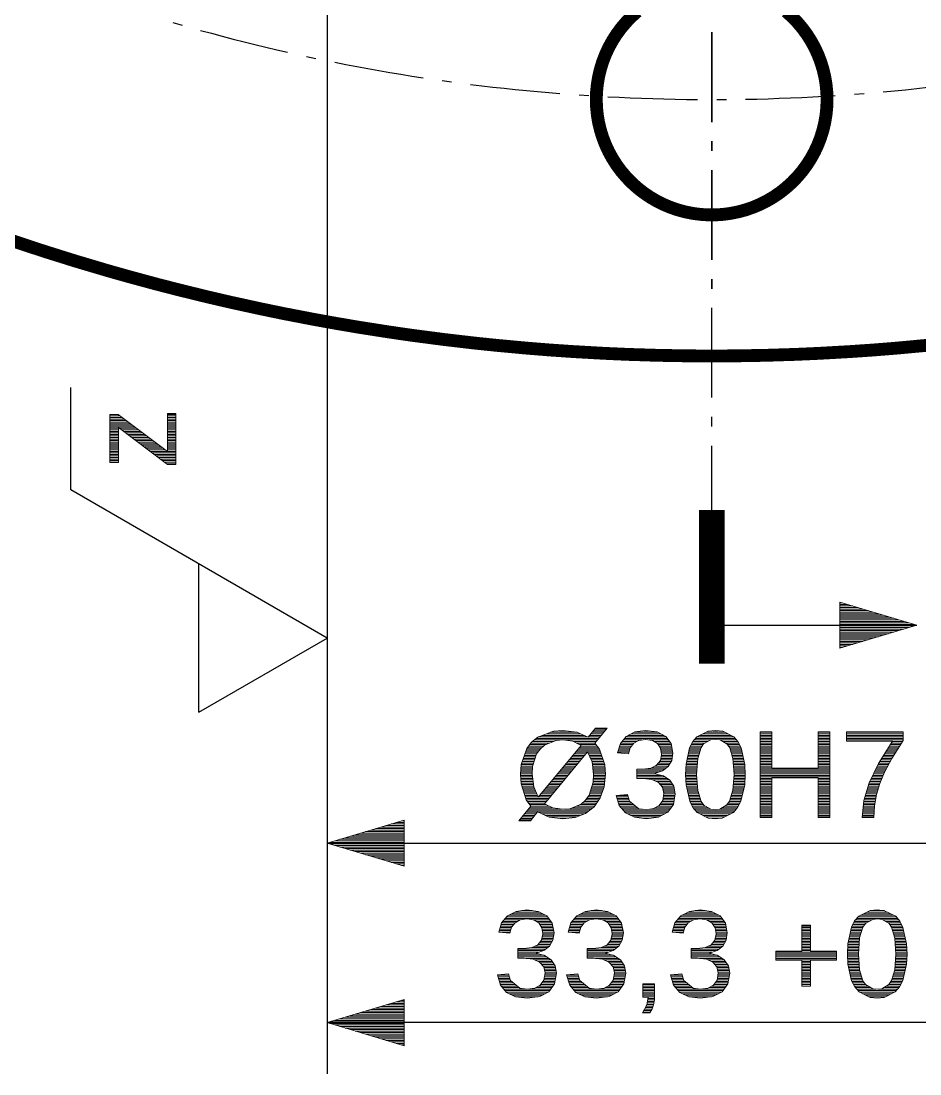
# Model space of a CAD drawing. Header units: millimetres. Extents: x 20 to 410, y 10 to 287.
# Drawn here: x 101.06 to 136.12, y 67 to 108.06 of the extents above; entities that cross this region are included whole.
import ezdxf

# ---------------------------------------------------------------- set-up
doc = ezdxf.new("R2010")
doc.units = ezdxf.units.MM
for name, color, linetype, lineweight in [('DUENN', 7, 'Continuous', 25), ('KANTEN', 7, 'Continuous', 50), ('MITTELLINIEN', 7, 'Continuous', 25), ('TEXT', 7, 'Continuous', 13)]:
    doc.layers.add(name, color=color, linetype=linetype, lineweight=lineweight)

msp = doc.modelspace()

# ---------------------------------------------------------------- linework, layer by layer
at = {"layer": 'DUENN', "lineweight": 13}
for p, q in [((133, 85.37), (133.1, 85.37)), ((133, 85.31), (133.3, 85.31)), ((133, 85.25), (133.5, 85.25)), ((133, 85.19), (133.7, 85.19)), ((133, 85.13), (133.9, 85.13)), ((133, 85.07), (134.1, 85.07)), ((133, 85.01), (134.3, 85.01)), ((133, 84.95), (134.5, 84.95)), ((133, 84.89), (134.7, 84.89)), ((133, 84.83), (134.9, 84.83)), ((133, 84.77), (135.1, 84.77)), ((133, 84.71), (135.3, 84.71)), ((133, 84.65), (135.5, 84.65)), ((133, 84.59), (135.7, 84.59)), ((133, 84.53), (135.9, 84.53)), ((133, 84.47), (135.9, 84.47)), ((133, 84.41), (135.7, 84.41)), ((133, 84.35), (135.5, 84.35)), ((133, 84.29), (135.3, 84.29)), ((133, 84.23), (135.1, 84.23)), ((133, 84.17), (134.9, 84.17)), ((133, 84.11), (134.7, 84.11)), ((133, 84.05), (134.5, 84.05)), ((133, 83.99), (134.3, 83.99)), ((133, 83.93), (134.1, 83.93)), ((133, 83.87), (133.9, 83.87)), ((133, 83.81), (133.7, 83.81)), ((133, 83.75), (133.5, 83.75)), ((133, 83.69), (133.3, 83.69)), ((133, 83.63), (133.1, 83.63)), ((115.7, 76.81), (116, 76.81)), ((115.9, 76.87), (116, 76.87)), ((114.3, 76.39), (116, 76.39)), ((114.5, 76.45), (116, 76.45)), ((114.7, 76.51), (116, 76.51)), ((114.9, 76.57), (116, 76.57)), ((115.1, 76.63), (116, 76.63)), ((115.3, 76.69), (116, 76.69)), ((115.5, 76.75), (116, 76.75)), ((113.1, 76.03), (116, 76.03)), ((113.1, 75.97), (116, 75.97)), ((113.3, 76.09), (116, 76.09)), ((113.5, 76.15), (116, 76.15)), ((113.7, 76.21), (116, 76.21)), ((113.9, 76.27), (116, 76.27)), ((114.1, 76.33), (116, 76.33)), ((113.3, 75.91), (116, 75.91)), ((113.5, 75.85), (116, 75.85)), ((113.7, 75.79), (116, 75.79)), ((113.9, 75.73), (116, 75.73)), ((114.1, 75.67), (116, 75.67)), ((114.3, 75.61), (116, 75.61)), ((114.5, 75.55), (116, 75.55)), ((114.7, 75.49), (116, 75.49)), ((114.9, 75.43), (116, 75.43)), ((115.1, 75.37), (116, 75.37)), ((115.3, 75.31), (116, 75.31)), ((115.5, 75.25), (116, 75.25)), ((115.7, 75.19), (116, 75.19)), ((115.9, 75.13), (116, 75.13)), ((115.7, 69.81), (116, 69.81)), ((115.9, 69.87), (116, 69.87)), ((114.5, 69.45), (116, 69.45)), ((114.7, 69.51), (116, 69.51)), ((114.9, 69.57), (116, 69.57)), ((115.1, 69.63), (116, 69.63)), ((115.3, 69.69), (116, 69.69)), ((115.5, 69.75), (116, 69.75)), ((113.1, 69.03), (116, 69.03)), ((113.3, 69.09), (116, 69.09)), ((113.5, 69.15), (116, 69.15)), ((113.7, 69.21), (116, 69.21)), ((113.9, 69.27), (116, 69.27)), ((114.1, 69.33), (116, 69.33)), ((114.3, 69.39), (116, 69.39)), ((113.1, 68.97), (116, 68.97)), ((113.3, 68.91), (116, 68.91)), ((113.5, 68.85), (116, 68.85)), ((113.7, 68.79), (116, 68.79)), ((113.9, 68.73), (116, 68.73)), ((114.1, 68.67), (116, 68.67)), ((114.3, 68.61), (116, 68.61)), ((114.5, 68.55), (116, 68.55)), ((114.7, 68.49), (116, 68.49)), ((114.9, 68.43), (116, 68.43)), ((115.1, 68.37), (116, 68.37)), ((115.3, 68.31), (116, 68.31)), ((115.5, 68.25), (116, 68.25)), ((115.7, 68.19), (116, 68.19)), ((115.9, 68.13), (116, 68.13))]:
    msp.add_line(p, q, dxfattribs=at)
at = {"layer": 'DUENN', "lineweight": 25}
for points in [[(113, 179), (113, 74)], [(113, 179), (113, 67)], [(103, 89.774), (103, 93.774)], [(108, 81.113), (113, 84), (103, 89.774)], [(108, 81.113), (108, 86.887)], [(127.7, 84.5), (136, 84.5)], [(113, 76), (143, 76)], [(146.3, 69), (113, 69)]]:
    msp.add_lwpolyline(points, dxfattribs=at)
at = {"layer": 'DUENN', "lineweight": 13}
for points in [[(136, 84.5), (133, 83.6), (133, 85.4), (136, 84.5)], [(113, 76), (116, 76.9), (116, 75.1), (113, 76)], [(113, 69), (116, 69.9), (116, 68.1), (113, 69)]]:
    msp.add_lwpolyline(points, close=True, dxfattribs=at)
at = {"layer": 'KANTEN', "lineweight": 50, "const_width": 0.5}
for points in [[(125.095, 108.436), (124.872, 108.235), (124.663, 108.019), (124.468, 107.789), (124.29, 107.547), (124.128, 107.293), (123.984, 107.03), (123.857, 106.757), (123.749, 106.476), (123.66, 106.189), (123.59, 105.896), (123.54, 105.6), (123.51, 105.301), (123.5, 105), (123.51, 104.699), (123.54, 104.4), (123.59, 104.104), (123.66, 103.811), (123.749, 103.524), (123.857, 103.243), (123.984, 102.97), (124.128, 102.707), (124.29, 102.453), (124.468, 102.211), (124.663, 101.981), (124.872, 101.765), (125.095, 101.564), (125.331, 101.377), (125.579, 101.207), (125.837, 101.054), (126.106, 100.918), (126.383, 100.801), (126.667, 100.702), (126.957, 100.623), (127.252, 100.563), (127.55, 100.523), (127.85, 100.503), (128.15, 100.503), (128.45, 100.523), (128.748, 100.563), (129.043, 100.623), (129.333, 100.702), (129.617, 100.801), (129.894, 100.918), (130.163, 101.054), (130.421, 101.207), (130.669, 101.377), (130.905, 101.564), (131.128, 101.765), (131.337, 101.981), (131.532, 102.211), (131.71, 102.453), (131.872, 102.707), (132.016, 102.97), (132.143, 103.243), (132.251, 103.524), (132.34, 103.811), (132.41, 104.104), (132.46, 104.4), (132.49, 104.699), (132.5, 105), (132.49, 105.301), (132.46, 105.6), (132.41, 105.896), (132.34, 106.189), (132.251, 106.476), (132.143, 106.757), (132.016, 107.03), (131.872, 107.293), (131.71, 107.547), (131.532, 107.789), (131.337, 108.019), (131.128, 108.235), (130.905, 108.436)], [(100.311, 99.636), (101.164, 99.348), (102.019, 99.068), (103.164, 98.709), (104.315, 98.367), (105.18, 98.12), (106.339, 97.806), (107.21, 97.582), (108.376, 97.296), (109.253, 97.093), (110.425, 96.837), (111.307, 96.655), (112.485, 96.428), (113.371, 96.268), (114.259, 96.118), (115.444, 95.932), (116.335, 95.804), (117.525, 95.648), (118.717, 95.508), (119.613, 95.415), (120.808, 95.305), (121.705, 95.233), (122.603, 95.172), (123.801, 95.104), (124.7, 95.064), (125.9, 95.026), (127.1, 95.005), (128, 95), (128.9, 95.005), (130.1, 95.026), (131.3, 95.064), (132.199, 95.104), (133.397, 95.172), (134.295, 95.233), (135.192, 95.305), (136.387, 95.415)]]:
    msp.add_lwpolyline(points, dxfattribs=at)
at = {"layer": 'KANTEN', "lineweight": 100, "const_width": 1}
msp.add_lwpolyline([(128, 89), (128, 83)], dxfattribs=at)
at = {"layer": 'MITTELLINIEN', "lineweight": 25}
for points in [[(106.985, 108.006), (107.345, 107.903)], [(108.067, 107.699), (108.489, 107.585), (108.912, 107.471), (109.335, 107.361), (109.76, 107.254), (110.184, 107.147), (110.61, 107.046), (111.035, 106.946), (111.462, 106.847)], [(128, 104.125), (128, 104.562), (128, 105), (128, 105.438), (128, 105.875), (128, 106.312), (128, 106.75), (128, 107.188), (128, 107.625)], [(128, 107.625), (128, 107.188), (128, 106.75), (128, 106.312), (128, 105.875), (128, 105.438), (128, 105), (128, 104.562), (128, 104.125)], [(112.194, 106.686), (112.561, 106.607)], [(113.296, 106.458), (113.725, 106.372), (114.155, 106.291), (114.585, 106.211), (115.015, 106.134), (115.447, 106.06), (115.878, 105.987), (116.31, 105.919), (116.742, 105.852)], [(117.484, 105.743), (117.856, 105.691)], [(118.599, 105.593), (119.034, 105.54), (119.468, 105.487), (119.903, 105.441), (120.338, 105.394), (120.773, 105.35), (121.209, 105.31), (121.645, 105.271), (122.081, 105.236)], [(134.691, 105.3), (135.126, 105.341), (135.561, 105.384), (135.997, 105.428), (136.431, 105.478), (136.866, 105.528), (137.3, 105.58), (137.734, 105.637), (138.168, 105.693)], [(122.829, 105.18), (123.203, 105.155)], [(129.324, 105.014), (129.762, 105.022), (130.199, 105.033), (130.636, 105.049), (131.074, 105.064), (131.511, 105.084), (131.948, 105.106), (132.385, 105.129), (132.821, 105.157)], [(133.569, 105.207), (133.943, 105.238)], [(123.951, 105.111), (124.388, 105.088), (124.825, 105.07), (125.263, 105.051), (125.7, 105.037), (126.137, 105.025), (126.575, 105.014), (127.012, 105.009), (127.449, 105.004)], [(128.199, 105.003), (128.574, 105.004)], [(128, 103), (128, 103.375)], [(128, 103.375), (128, 103)], [(128, 98.75), (128, 99.188), (128, 99.625), (128, 100.062), (128, 100.5), (128, 100.938), (128, 101.375), (128, 101.812), (128, 102.25)], [(128, 102.25), (128, 101.812), (128, 101.375), (128, 100.938), (128, 100.5), (128, 100.062), (128, 99.625), (128, 99.188), (128, 98.75)], [(128, 97.625), (128, 98)], [(128, 98), (128, 97.625)], [(128, 93.375), (128, 93.812), (128, 94.25), (128, 94.688), (128, 95.125), (128, 95.562), (128, 96), (128, 96.438), (128, 96.875)], [(128, 92.25), (128, 92.625)], [(128, 88), (128, 88.5), (128, 89), (128, 89.5), (128, 90), (128, 90.5), (128, 91), (128, 91.5)]]:
    msp.add_lwpolyline(points, dxfattribs=at)
at = {"layer": 'TEXT', "lineweight": 13}
for p, q in [((104.532, 92.66), (104.926, 92.66)), ((104.532, 92.6), (105.006, 92.6)), ((104.532, 92.54), (105.086, 92.54)), ((104.532, 92.48), (105.166, 92.48)), ((104.532, 92.42), (105.246, 92.42)), ((106.77, 92.72), (107.1, 92.72)), ((106.77, 92.66), (107.1, 92.66)), ((106.77, 92.6), (107.1, 92.6)), ((106.77, 92.54), (107.1, 92.54)), ((106.77, 92.48), (107.1, 92.48)), ((106.77, 92.42), (107.1, 92.42)), ((104.532, 92.36), (105.325, 92.36)), ((104.532, 92.3), (105.405, 92.3)), ((104.532, 92.24), (105.485, 92.24)), ((104.532, 92.18), (104.862, 92.18)), ((104.532, 92.12), (104.862, 92.12)), ((104.532, 92.06), (104.862, 92.06)), ((104.532, 92), (104.862, 92)), ((104.897, 92.18), (105.565, 92.18)), ((104.977, 92.12), (105.645, 92.12)), ((105.057, 92.06), (105.724, 92.06)), ((105.136, 92), (105.804, 92)), ((106.77, 92.36), (107.1, 92.36)), ((106.77, 92.3), (107.1, 92.3)), ((106.77, 92.24), (107.1, 92.24)), ((106.77, 92.18), (107.1, 92.18)), ((106.77, 92.12), (107.1, 92.12)), ((106.77, 92.06), (107.1, 92.06)), ((106.77, 92), (107.1, 92)), ((104.532, 91.94), (104.862, 91.94)), ((104.532, 91.88), (104.862, 91.88)), ((104.532, 91.82), (104.862, 91.82)), ((104.532, 91.76), (104.862, 91.76)), ((104.532, 91.7), (104.862, 91.7)), ((104.532, 91.64), (104.862, 91.64)), ((104.532, 91.58), (104.862, 91.58)), ((105.216, 91.94), (105.884, 91.94)), ((105.296, 91.88), (105.964, 91.88)), ((105.376, 91.82), (106.044, 91.82)), ((105.456, 91.76), (106.123, 91.76)), ((105.536, 91.7), (106.203, 91.7)), ((105.616, 91.64), (106.283, 91.64)), ((105.696, 91.58), (106.363, 91.58)), ((106.77, 91.94), (107.1, 91.94)), ((106.77, 91.88), (107.1, 91.88)), ((106.77, 91.82), (107.1, 91.82)), ((106.77, 91.76), (107.1, 91.76)), ((106.77, 91.7), (107.1, 91.7)), ((106.77, 91.64), (107.1, 91.64)), ((106.77, 91.58), (107.1, 91.58)), ((104.532, 91.52), (104.862, 91.52)), ((104.532, 91.46), (104.862, 91.46)), ((104.532, 91.4), (104.862, 91.4)), ((104.532, 91.34), (104.862, 91.34)), ((104.532, 91.28), (104.862, 91.28)), ((104.532, 91.22), (104.862, 91.22)), ((104.532, 91.16), (104.862, 91.16)), ((105.776, 91.52), (106.443, 91.52)), ((105.856, 91.46), (106.522, 91.46)), ((105.936, 91.4), (106.602, 91.4)), ((106.016, 91.34), (106.682, 91.34)), ((106.096, 91.28), (106.762, 91.28)), ((106.175, 91.22), (107.1, 91.22)), ((106.255, 91.16), (107.1, 91.16)), ((106.77, 91.52), (107.1, 91.52)), ((106.77, 91.46), (107.1, 91.46)), ((106.77, 91.4), (107.1, 91.4)), ((106.77, 91.34), (107.1, 91.34)), ((106.77, 91.28), (107.1, 91.28)), ((104.532, 91.1), (104.862, 91.1)), ((104.532, 91.04), (104.862, 91.04)), ((104.532, 90.98), (104.862, 90.98)), ((104.532, 90.92), (104.862, 90.92)), ((104.532, 90.86), (104.862, 90.86)), ((106.335, 91.1), (107.1, 91.1)), ((106.415, 91.04), (107.1, 91.04)), ((106.495, 90.98), (107.1, 90.98)), ((106.575, 90.92), (107.1, 90.92)), ((106.655, 90.86), (107.1, 90.86)), ((106.735, 90.8), (107.1, 90.8)), ((121.15, 80.084), (123.596, 80.084)), ((121.229, 80.144), (123.158, 80.144)), ((121.391, 80.204), (123.022, 80.204)), ((121.553, 80.264), (122.886, 80.264)), ((121.715, 80.324), (122.75, 80.324)), ((122.062, 80.384), (122.286, 80.384)), ((123.191, 80.144), (123.646, 80.144)), ((123.241, 80.204), (123.696, 80.204)), ((123.291, 80.264), (123.746, 80.264)), ((123.34, 80.324), (123.796, 80.324)), ((123.39, 80.384), (123.846, 80.384)), ((123.44, 80.444), (123.896, 80.444)), ((124.604, 80.084), (126.264, 80.084)), ((124.654, 80.144), (126.22, 80.144)), ((124.748, 80.204), (126.124, 80.204)), ((124.865, 80.264), (126.01, 80.264)), ((124.981, 80.324), (125.895, 80.324)), ((125.348, 80.384), (125.505, 80.384)), ((127.365, 80.084), (128.92, 80.084)), ((127.417, 80.144), (128.87, 80.144)), ((127.53, 80.204), (128.756, 80.204)), ((127.655, 80.264), (128.636, 80.264)), ((127.779, 80.324), (128.516, 80.324)), ((128.042, 80.384), (128.259, 80.384)), ((129.894, 80.324), (130.348, 80.324)), ((129.894, 80.264), (130.348, 80.264)), ((129.894, 80.204), (130.348, 80.204)), ((129.894, 80.144), (130.348, 80.144)), ((129.894, 80.084), (130.348, 80.084)), ((132.156, 80.324), (132.609, 80.324)), ((132.156, 80.264), (132.609, 80.264)), ((132.156, 80.204), (132.609, 80.204)), ((132.156, 80.144), (132.609, 80.144)), ((132.156, 80.084), (132.609, 80.084)), ((133.255, 80.324), (135.465, 80.324)), ((133.255, 80.264), (135.465, 80.264)), ((133.255, 80.204), (135.465, 80.204)), ((133.255, 80.144), (135.465, 80.144)), ((133.255, 80.084), (135.465, 80.084)), ((120.774, 79.664), (121.305, 79.664)), ((120.808, 79.724), (121.369, 79.724)), ((120.855, 79.784), (121.437, 79.784)), ((120.901, 79.844), (121.53, 79.844)), ((120.948, 79.904), (121.681, 79.904)), ((121.004, 79.964), (121.833, 79.964)), ((121.077, 80.024), (123.546, 80.024)), ((122.606, 79.964), (123.497, 79.964)), ((122.731, 79.904), (123.449, 79.904)), ((122.791, 79.664), (123.624, 79.664)), ((122.841, 79.724), (123.58, 79.724)), ((122.856, 79.844), (123.492, 79.844)), ((122.89, 79.784), (123.536, 79.784)), ((124.373, 79.664), (124.809, 79.664)), ((124.391, 79.724), (124.826, 79.724)), ((124.409, 79.784), (124.873, 79.784)), ((124.426, 79.844), (124.921, 79.844)), ((124.452, 79.904), (124.975, 79.904)), ((124.503, 79.964), (125.086, 79.964)), ((124.553, 80.024), (125.288, 80.024)), ((125.552, 80.024), (126.309, 80.024)), ((125.76, 79.964), (126.354, 79.964)), ((125.861, 79.904), (126.399, 79.904)), ((125.917, 79.844), (126.423, 79.844)), ((125.956, 79.784), (126.434, 79.784)), ((125.994, 79.724), (126.446, 79.724)), ((126.014, 79.664), (126.457, 79.664)), ((127.127, 79.664), (127.566, 79.664)), ((127.141, 79.724), (127.585, 79.724)), ((127.171, 79.784), (127.626, 79.784)), ((127.202, 79.844), (127.669, 79.844)), ((127.232, 79.904), (127.75, 79.904)), ((127.263, 79.964), (127.856, 79.964)), ((127.314, 80.024), (127.962, 80.024)), ((128.337, 80.024), (128.971, 80.024)), ((128.439, 79.964), (129.021, 79.964)), ((128.54, 79.904), (129.053, 79.904)), ((128.621, 79.844), (129.083, 79.844)), ((128.662, 79.784), (129.113, 79.784)), ((128.703, 79.724), (129.144, 79.724)), ((128.721, 79.664), (129.159, 79.664)), ((129.894, 80.024), (130.348, 80.024)), ((129.894, 79.964), (130.348, 79.964)), ((129.894, 79.904), (130.348, 79.904)), ((129.894, 79.844), (130.348, 79.844)), ((129.894, 79.784), (130.348, 79.784)), ((129.894, 79.724), (130.348, 79.724)), ((129.894, 79.664), (130.348, 79.664)), ((132.156, 80.024), (132.609, 80.024)), ((132.156, 79.964), (132.609, 79.964)), ((132.156, 79.904), (132.609, 79.904)), ((132.156, 79.844), (132.609, 79.844)), ((132.156, 79.784), (132.609, 79.784)), ((132.156, 79.724), (132.609, 79.724)), ((132.156, 79.664), (132.609, 79.664)), ((133.255, 80.024), (135.465, 80.024)), ((134.853, 79.664), (135.256, 79.664)), ((134.891, 79.724), (135.294, 79.724)), ((134.928, 79.784), (135.331, 79.784)), ((134.966, 79.844), (135.369, 79.844)), ((135.004, 79.904), (135.406, 79.904)), ((135.041, 79.964), (135.444, 79.964)), ((120.648, 79.304), (121.119, 79.304)), ((120.669, 79.364), (121.138, 79.364)), ((120.69, 79.424), (121.157, 79.424)), ((120.711, 79.484), (121.178, 79.484)), ((120.732, 79.544), (121.22, 79.544)), ((120.753, 79.604), (121.263, 79.604)), ((122.493, 79.304), (122.947, 79.304)), ((122.542, 79.364), (122.997, 79.364)), ((122.592, 79.424), (123.047, 79.424)), ((122.642, 79.484), (123.096, 79.484)), ((122.691, 79.544), (123.146, 79.544)), ((122.741, 79.604), (123.645, 79.604)), ((123.168, 79.544), (123.665, 79.544)), ((123.195, 79.484), (123.686, 79.484)), ((123.222, 79.424), (123.706, 79.424)), ((123.249, 79.364), (123.726, 79.364)), ((123.276, 79.304), (123.746, 79.304)), ((124.337, 79.544), (124.775, 79.544)), ((124.355, 79.604), (124.792, 79.604)), ((126.015, 79.304), (126.454, 79.304)), ((126.024, 79.604), (126.468, 79.604)), ((126.027, 79.364), (126.464, 79.364)), ((126.034, 79.544), (126.479, 79.544)), ((126.039, 79.424), (126.473, 79.424)), ((126.044, 79.484), (126.482, 79.484)), ((127.049, 79.304), (127.457, 79.304)), ((127.062, 79.364), (127.475, 79.364)), ((127.075, 79.424), (127.494, 79.424)), ((127.088, 79.484), (127.512, 79.484)), ((127.101, 79.544), (127.53, 79.544)), ((127.114, 79.604), (127.548, 79.604)), ((128.739, 79.604), (129.172, 79.604)), ((128.757, 79.544), (129.185, 79.544)), ((128.774, 79.484), (129.198, 79.484)), ((128.792, 79.424), (129.211, 79.424)), ((128.81, 79.364), (129.224, 79.364)), ((128.828, 79.304), (129.237, 79.304)), ((129.894, 79.604), (130.348, 79.604)), ((129.894, 79.544), (130.348, 79.544)), ((129.894, 79.484), (130.348, 79.484)), ((129.894, 79.424), (130.348, 79.424)), ((129.894, 79.364), (130.348, 79.364)), ((129.894, 79.304), (130.348, 79.304)), ((132.156, 79.604), (132.609, 79.604)), ((132.156, 79.544), (132.609, 79.544)), ((132.156, 79.484), (132.609, 79.484)), ((132.156, 79.424), (132.609, 79.424)), ((132.156, 79.364), (132.609, 79.364)), ((132.156, 79.304), (132.609, 79.304)), ((134.628, 79.304), (135.031, 79.304)), ((134.665, 79.364), (135.068, 79.364)), ((134.703, 79.424), (135.106, 79.424)), ((134.74, 79.484), (135.143, 79.484)), ((134.778, 79.544), (135.181, 79.544)), ((134.816, 79.604), (135.219, 79.604)), ((120.552, 78.884), (121.011, 78.884)), ((120.556, 78.944), (121.015, 78.944)), ((120.561, 79.004), (121.023, 79.004)), ((120.565, 79.064), (121.042, 79.064)), ((120.585, 79.124), (121.061, 79.124)), ((120.606, 79.184), (121.08, 79.184)), ((120.627, 79.244), (121.1, 79.244)), ((122.144, 78.884), (122.598, 78.884)), ((122.194, 78.944), (122.648, 78.944)), ((122.244, 79.004), (122.698, 79.004)), ((122.294, 79.064), (122.747, 79.064)), ((122.343, 79.124), (122.797, 79.124)), ((122.393, 79.184), (122.847, 79.184)), ((122.443, 79.244), (122.897, 79.244)), ((123.303, 79.244), (123.766, 79.244)), ((123.33, 79.184), (123.786, 79.184)), ((123.341, 79.124), (123.806, 79.124)), ((123.349, 79.064), (123.827, 79.064)), ((123.356, 79.004), (123.834, 79.004)), ((123.363, 78.944), (123.838, 78.944)), ((123.37, 78.884), (123.843, 78.884)), ((125.076, 78.884), (126.171, 78.884)), ((125.659, 78.944), (126.249, 78.944)), ((125.78, 79.004), (126.316, 79.004)), ((125.872, 79.064), (126.351, 79.064)), ((125.92, 79.124), (126.386, 79.124)), ((125.968, 79.184), (126.421, 79.184)), ((126.003, 79.244), (126.445, 79.244)), ((126.991, 78.884), (127.428, 78.884)), ((126.994, 78.944), (127.433, 78.944)), ((126.996, 79.004), (127.437, 79.004)), ((126.999, 79.064), (127.441, 79.064)), ((127.01, 79.124), (127.445, 79.124)), ((127.023, 79.184), (127.449, 79.184)), ((127.036, 79.244), (127.453, 79.244)), ((128.833, 79.244), (129.251, 79.244)), ((128.837, 79.184), (129.264, 79.184)), ((128.841, 79.124), (129.277, 79.124)), ((128.845, 79.064), (129.288, 79.064)), ((128.849, 79.004), (129.291, 79.004)), ((128.854, 78.944), (129.294, 78.944)), ((128.858, 78.884), (129.296, 78.884)), ((129.894, 79.244), (130.348, 79.244)), ((129.894, 79.184), (130.348, 79.184)), ((129.894, 79.124), (130.348, 79.124)), ((129.894, 79.064), (130.348, 79.064)), ((129.894, 79.004), (130.348, 79.004)), ((129.894, 78.944), (130.348, 78.944)), ((129.894, 78.884), (132.609, 78.884)), ((132.156, 79.244), (132.609, 79.244)), ((132.156, 79.184), (132.609, 79.184)), ((132.156, 79.124), (132.609, 79.124)), ((132.156, 79.064), (132.609, 79.064)), ((132.156, 79.004), (132.609, 79.004)), ((132.156, 78.944), (132.609, 78.944)), ((134.398, 78.884), (134.802, 78.884)), ((134.427, 78.944), (134.835, 78.944)), ((134.456, 79.004), (134.867, 79.004)), ((134.484, 79.064), (134.9, 79.064)), ((134.515, 79.124), (134.933, 79.124)), ((134.552, 79.184), (134.965, 79.184)), ((134.59, 79.244), (134.998, 79.244)), ((120.539, 78.704), (120.999, 78.704)), ((120.541, 78.644), (121.004, 78.644)), ((120.543, 78.764), (121.003, 78.764)), ((120.545, 78.584), (121.011, 78.584)), ((120.548, 78.824), (121.007, 78.824)), ((120.549, 78.524), (121.018, 78.524)), ((120.553, 78.464), (121.025, 78.464)), ((121.796, 78.464), (122.249, 78.464)), ((121.846, 78.524), (122.299, 78.524)), ((121.896, 78.584), (122.349, 78.584)), ((121.945, 78.644), (122.399, 78.644)), ((121.995, 78.704), (122.448, 78.704)), ((122.045, 78.764), (122.498, 78.764)), ((122.095, 78.824), (122.548, 78.824)), ((123.377, 78.824), (123.847, 78.824)), ((123.38, 78.464), (123.834, 78.464)), ((123.384, 78.524), (123.84, 78.524)), ((123.385, 78.764), (123.851, 78.764)), ((123.387, 78.584), (123.846, 78.584)), ((123.391, 78.644), (123.852, 78.644)), ((123.392, 78.704), (123.855, 78.704)), ((125.076, 78.824), (126.093, 78.824)), ((125.076, 78.764), (125.925, 78.764)), ((125.076, 78.704), (125.797, 78.704)), ((125.076, 78.644), (126.038, 78.644)), ((125.076, 78.584), (126.178, 78.584)), ((125.076, 78.524), (126.268, 78.524)), ((125.701, 78.464), (126.357, 78.464)), ((126.983, 78.704), (127.416, 78.704)), ((126.983, 78.644), (127.416, 78.644)), ((126.986, 78.764), (127.42, 78.764)), ((126.986, 78.584), (127.42, 78.584)), ((126.988, 78.824), (127.424, 78.824)), ((126.989, 78.524), (127.425, 78.524)), ((126.992, 78.464), (127.429, 78.464)), ((128.857, 78.464), (129.296, 78.464)), ((128.861, 78.524), (129.298, 78.524)), ((128.862, 78.824), (129.299, 78.824)), ((128.865, 78.584), (129.301, 78.584)), ((128.866, 78.764), (129.301, 78.764)), ((128.87, 78.704), (129.304, 78.704)), ((128.87, 78.644), (129.304, 78.644)), ((129.894, 78.824), (132.609, 78.824)), ((129.894, 78.764), (132.609, 78.764)), ((129.894, 78.704), (132.609, 78.704)), ((129.894, 78.644), (132.609, 78.644)), ((129.894, 78.584), (132.609, 78.584)), ((129.894, 78.524), (130.348, 78.524)), ((129.894, 78.464), (130.348, 78.464)), ((132.156, 78.524), (132.609, 78.524)), ((132.156, 78.464), (132.609, 78.464)), ((134.198, 78.464), (134.612, 78.464)), ((134.227, 78.524), (134.637, 78.524)), ((134.256, 78.584), (134.663, 78.584)), ((134.284, 78.644), (134.688, 78.644)), ((134.313, 78.704), (134.713, 78.704)), ((134.341, 78.764), (134.738, 78.764)), ((134.37, 78.824), (134.77, 78.824)), ((120.558, 78.404), (121.033, 78.404)), ((120.562, 78.344), (121.04, 78.344)), ((120.574, 78.284), (121.047, 78.284)), ((120.594, 78.224), (121.054, 78.224)), ((120.614, 78.164), (121.071, 78.164)), ((120.634, 78.104), (121.098, 78.104)), ((120.654, 78.044), (121.125, 78.044)), ((121.448, 78.044), (121.9, 78.044)), ((121.498, 78.104), (121.95, 78.104)), ((121.548, 78.164), (122, 78.164)), ((121.597, 78.224), (122.05, 78.224)), ((121.647, 78.284), (122.099, 78.284)), ((121.697, 78.344), (122.149, 78.344)), ((121.747, 78.404), (122.199, 78.404)), ((123.271, 78.044), (123.753, 78.044)), ((123.29, 78.104), (123.774, 78.104)), ((123.308, 78.164), (123.795, 78.164)), ((123.327, 78.224), (123.809, 78.224)), ((123.345, 78.284), (123.815, 78.284)), ((123.363, 78.344), (123.821, 78.344)), ((123.376, 78.404), (123.827, 78.404)), ((125.834, 78.404), (126.403, 78.404)), ((125.941, 78.344), (126.443, 78.344)), ((125.993, 78.284), (126.482, 78.284)), ((126.045, 78.224), (126.522, 78.224)), ((126.086, 78.164), (126.536, 78.164)), ((126.099, 78.104), (126.547, 78.104)), ((126.112, 78.044), (126.557, 78.044)), ((126.994, 78.404), (127.433, 78.404)), ((126.997, 78.344), (127.437, 78.344)), ((127, 78.284), (127.442, 78.284)), ((127.012, 78.224), (127.446, 78.224)), ((127.026, 78.164), (127.45, 78.164)), ((127.039, 78.104), (127.454, 78.104)), ((127.053, 78.044), (127.462, 78.044)), ((128.821, 78.044), (129.233, 78.044)), ((128.83, 78.104), (129.246, 78.104)), ((128.835, 78.164), (129.26, 78.164)), ((128.839, 78.224), (129.274, 78.224)), ((128.843, 78.284), (129.287, 78.284)), ((128.848, 78.344), (129.29, 78.344)), ((128.852, 78.404), (129.293, 78.404)), ((129.894, 78.404), (130.348, 78.404)), ((129.894, 78.344), (130.348, 78.344)), ((129.894, 78.284), (130.348, 78.284)), ((129.894, 78.224), (130.348, 78.224)), ((129.894, 78.164), (130.348, 78.164)), ((129.894, 78.104), (130.348, 78.104)), ((129.894, 78.044), (130.348, 78.044)), ((132.156, 78.404), (132.609, 78.404)), ((132.156, 78.344), (132.609, 78.344)), ((132.156, 78.284), (132.609, 78.284)), ((132.156, 78.224), (132.609, 78.224)), ((132.156, 78.164), (132.609, 78.164)), ((132.156, 78.104), (132.609, 78.104)), ((132.156, 78.044), (132.609, 78.044)), ((134.054, 78.044), (134.469, 78.044)), ((134.072, 78.104), (134.487, 78.104)), ((134.089, 78.164), (134.506, 78.164)), ((134.107, 78.224), (134.524, 78.224)), ((134.125, 78.284), (134.542, 78.284)), ((134.142, 78.344), (134.562, 78.344)), ((134.17, 78.404), (134.587, 78.404)), ((120.674, 77.984), (121.151, 77.984)), ((120.694, 77.924), (121.178, 77.924)), ((120.714, 77.864), (121.205, 77.864)), ((120.734, 77.804), (121.232, 77.804)), ((120.754, 77.744), (121.651, 77.744)), ((120.778, 77.684), (121.601, 77.684)), ((120.822, 77.624), (121.551, 77.624)), ((121.249, 77.804), (121.701, 77.804)), ((121.299, 77.864), (121.75, 77.864)), ((121.349, 77.924), (121.8, 77.924)), ((121.398, 77.984), (121.85, 77.984)), ((123.025, 77.624), (123.554, 77.624)), ((123.088, 77.684), (123.596, 77.684)), ((123.13, 77.744), (123.639, 77.744)), ((123.171, 77.804), (123.668, 77.804)), ((123.212, 77.864), (123.689, 77.864)), ((123.235, 77.924), (123.711, 77.924)), ((123.253, 77.984), (123.732, 77.984)), ((124.291, 77.804), (124.744, 77.804)), ((124.309, 77.744), (124.762, 77.744)), ((124.327, 77.864), (124.726, 77.864)), ((124.327, 77.684), (124.78, 77.684)), ((124.345, 77.624), (124.813, 77.624)), ((126.062, 77.624), (126.525, 77.624)), ((126.092, 77.684), (126.536, 77.684)), ((126.103, 77.744), (126.546, 77.744)), ((126.113, 77.804), (126.557, 77.804)), ((126.123, 77.864), (126.568, 77.864)), ((126.125, 77.984), (126.568, 77.984)), ((126.133, 77.924), (126.579, 77.924)), ((127.066, 77.984), (127.48, 77.984)), ((127.08, 77.924), (127.498, 77.924)), ((127.093, 77.864), (127.517, 77.864)), ((127.107, 77.804), (127.535, 77.804)), ((127.12, 77.744), (127.554, 77.744)), ((127.134, 77.684), (127.572, 77.684)), ((127.151, 77.624), (127.593, 77.624)), ((128.686, 77.624), (129.131, 77.624)), ((128.71, 77.684), (129.15, 77.684)), ((128.728, 77.744), (129.163, 77.744)), ((128.747, 77.804), (129.177, 77.804)), ((128.765, 77.864), (129.191, 77.864)), ((128.784, 77.924), (129.205, 77.924)), ((128.802, 77.984), (129.219, 77.984)), ((129.894, 77.984), (130.348, 77.984)), ((129.894, 77.924), (130.348, 77.924)), ((129.894, 77.864), (130.348, 77.864)), ((129.894, 77.804), (130.348, 77.804)), ((129.894, 77.744), (130.348, 77.744)), ((129.894, 77.684), (130.348, 77.684)), ((129.894, 77.624), (130.348, 77.624)), ((132.156, 77.984), (132.609, 77.984)), ((132.156, 77.924), (132.609, 77.924)), ((132.156, 77.864), (132.609, 77.864)), ((132.156, 77.804), (132.609, 77.804)), ((132.156, 77.744), (132.609, 77.744)), ((132.156, 77.684), (132.609, 77.684)), ((132.156, 77.624), (132.609, 77.624)), ((133.937, 77.624), (134.375, 77.624)), ((133.948, 77.684), (134.386, 77.684)), ((133.966, 77.744), (134.397, 77.744)), ((133.983, 77.804), (134.408, 77.804)), ((134.001, 77.864), (134.418, 77.864)), ((134.019, 77.924), (134.433, 77.924)), ((134.036, 77.984), (134.451, 77.984)), ((120.75, 77.204), (121.2, 77.204)), ((120.8, 77.264), (123.21, 77.264)), ((120.849, 77.324), (122.17, 77.324)), ((120.866, 77.564), (121.501, 77.564)), ((120.899, 77.384), (121.783, 77.384)), ((120.909, 77.504), (121.543, 77.504)), ((120.949, 77.444), (121.663, 77.444)), ((121.245, 77.204), (123.132, 77.204)), ((122.236, 77.324), (123.287, 77.324)), ((122.57, 77.384), (123.364, 77.384)), ((122.719, 77.444), (123.428, 77.444)), ((122.869, 77.504), (123.47, 77.504)), ((122.959, 77.564), (123.512, 77.564)), ((124.363, 77.564), (124.886, 77.564)), ((124.381, 77.504), (124.96, 77.504)), ((124.411, 77.444), (125.034, 77.444)), ((124.462, 77.384), (125.107, 77.384)), ((124.513, 77.324), (125.306, 77.324)), ((124.564, 77.264), (126.326, 77.264)), ((124.614, 77.204), (126.28, 77.204)), ((125.573, 77.324), (126.369, 77.324)), ((125.802, 77.384), (126.412, 77.384)), ((125.912, 77.444), (126.456, 77.444)), ((125.978, 77.504), (126.499, 77.504)), ((126.02, 77.564), (126.514, 77.564)), ((127.182, 77.564), (127.635, 77.564)), ((127.213, 77.504), (127.676, 77.504)), ((127.244, 77.444), (127.761, 77.444)), ((127.277, 77.384), (127.862, 77.384)), ((127.328, 77.324), (127.962, 77.324)), ((127.379, 77.264), (128.899, 77.264)), ((127.43, 77.204), (128.848, 77.204)), ((128.321, 77.324), (128.95, 77.324)), ((128.419, 77.384), (129.002, 77.384)), ((128.518, 77.444), (129.036, 77.444)), ((128.604, 77.504), (129.068, 77.504)), ((128.645, 77.564), (129.1, 77.564)), ((129.894, 77.564), (130.348, 77.564)), ((129.894, 77.504), (130.348, 77.504)), ((129.894, 77.444), (130.348, 77.444)), ((129.894, 77.384), (130.348, 77.384)), ((129.894, 77.324), (130.348, 77.324)), ((129.894, 77.264), (130.348, 77.264)), ((129.894, 77.204), (130.348, 77.204)), ((132.156, 77.564), (132.609, 77.564)), ((132.156, 77.504), (132.609, 77.504)), ((132.156, 77.444), (132.609, 77.444)), ((132.156, 77.384), (132.609, 77.384)), ((132.156, 77.324), (132.609, 77.324)), ((132.156, 77.264), (132.609, 77.264)), ((132.156, 77.204), (132.609, 77.204)), ((133.894, 77.204), (134.33, 77.204)), ((133.9, 77.264), (134.334, 77.264)), ((133.906, 77.324), (134.337, 77.324)), ((133.912, 77.384), (134.341, 77.384)), ((133.918, 77.444), (134.344, 77.444)), ((133.925, 77.504), (134.354, 77.504)), ((133.931, 77.564), (134.364, 77.564)), ((120.501, 76.904), (120.952, 76.904)), ((120.551, 76.964), (121.002, 76.964)), ((120.601, 77.024), (121.051, 77.024)), ((120.65, 77.084), (121.101, 77.084)), ((120.7, 77.144), (121.151, 77.144)), ((121.379, 77.144), (123.03, 77.144)), ((121.512, 77.084), (122.875, 77.084)), ((121.646, 77.024), (122.72, 77.024)), ((122.1, 76.964), (122.301, 76.964)), ((124.711, 77.144), (126.168, 77.144)), ((124.834, 77.084), (126.055, 77.084)), ((124.958, 77.024), (125.943, 77.024)), ((125.35, 76.964), (125.533, 76.964)), ((127.543, 77.144), (128.733, 77.144)), ((127.662, 77.084), (128.615, 77.084)), ((127.78, 77.024), (128.496, 77.024)), ((128.022, 76.964), (128.253, 76.964)), ((129.894, 77.144), (130.348, 77.144)), ((129.894, 77.084), (130.348, 77.084)), ((129.894, 77.024), (130.348, 77.024)), ((132.156, 77.144), (132.609, 77.144)), ((132.156, 77.084), (132.609, 77.084)), ((132.156, 77.024), (132.609, 77.024)), ((133.875, 77.024), (134.32, 77.024)), ((133.881, 77.084), (134.323, 77.084)), ((133.887, 77.144), (134.327, 77.144)), ((120.007, 73.128), (121.598, 73.128)), ((120.084, 73.188), (121.521, 73.188)), ((120.2, 73.248), (121.407, 73.248)), ((120.317, 73.308), (121.292, 73.308)), ((120.599, 73.368), (120.994, 73.368)), ((122.71, 73.128), (124.301, 73.128)), ((122.787, 73.188), (124.224, 73.188)), ((122.903, 73.248), (124.11, 73.248)), ((123.02, 73.308), (123.995, 73.308)), ((123.302, 73.368), (123.697, 73.368)), ((126.764, 73.128), (128.355, 73.128)), ((126.841, 73.188), (128.278, 73.188)), ((126.957, 73.248), (128.164, 73.248)), ((127.074, 73.308), (128.049, 73.308)), ((127.356, 73.368), (127.751, 73.368)), ((133.716, 73.128), (135.196, 73.128)), ((133.81, 73.188), (135.102, 73.188)), ((133.935, 73.248), (134.981, 73.248)), ((134.059, 73.308), (134.861, 73.308)), ((134.186, 73.368), (134.735, 73.368)), ((119.752, 72.708), (120.187, 72.708)), ((119.77, 72.768), (120.227, 72.768)), ((119.788, 72.828), (120.274, 72.828)), ((119.806, 72.888), (120.322, 72.888)), ((119.856, 72.948), (120.423, 72.948)), ((119.906, 73.008), (120.541, 73.008)), ((119.957, 73.068), (121.643, 73.068)), ((121.031, 73.008), (121.688, 73.008)), ((121.153, 72.948), (121.732, 72.948)), ((121.254, 72.888), (121.777, 72.888)), ((121.294, 72.828), (121.793, 72.828)), ((121.332, 72.768), (121.804, 72.768)), ((121.371, 72.708), (121.815, 72.708)), ((122.456, 72.708), (122.891, 72.708)), ((122.473, 72.768), (122.93, 72.768)), ((122.491, 72.828), (122.978, 72.828)), ((122.509, 72.888), (123.025, 72.888)), ((122.559, 72.948), (123.126, 72.948)), ((122.61, 73.008), (123.245, 73.008)), ((122.66, 73.068), (124.346, 73.068)), ((123.734, 73.008), (124.391, 73.008)), ((123.857, 72.948), (124.436, 72.948)), ((123.957, 72.888), (124.48, 72.888)), ((123.997, 72.828), (124.496, 72.828)), ((124.036, 72.768), (124.507, 72.768)), ((124.074, 72.708), (124.518, 72.708)), ((126.509, 72.708), (126.944, 72.708)), ((126.527, 72.768), (126.984, 72.768)), ((126.545, 72.828), (127.031, 72.828)), ((126.563, 72.888), (127.079, 72.888)), ((126.613, 72.948), (127.18, 72.948)), ((126.663, 73.008), (127.298, 73.008)), ((126.714, 73.068), (128.4, 73.068)), ((127.788, 73.008), (128.445, 73.008)), ((127.91, 72.948), (128.489, 72.948)), ((128.011, 72.888), (128.534, 72.888)), ((128.051, 72.828), (128.55, 72.828)), ((128.089, 72.768), (128.561, 72.768)), ((128.128, 72.708), (128.572, 72.708)), ((131.51, 72.768), (131.859, 72.768)), ((131.51, 72.708), (131.859, 72.708)), ((133.45, 72.708), (133.893, 72.708)), ((133.476, 72.768), (133.928, 72.768)), ((133.507, 72.828), (133.97, 72.828)), ((133.537, 72.888), (134.035, 72.888)), ((133.568, 72.948), (134.141, 72.948)), ((133.613, 73.008), (134.247, 73.008)), ((133.665, 73.068), (135.247, 73.068)), ((134.678, 73.008), (135.297, 73.008)), ((134.779, 72.948), (135.344, 72.948)), ((134.881, 72.888), (135.374, 72.888)), ((134.945, 72.828), (135.404, 72.828)), ((134.986, 72.768), (135.434, 72.768)), ((135.021, 72.708), (135.462, 72.708)), ((119.699, 72.528), (120.137, 72.528)), ((119.717, 72.588), (120.154, 72.588)), ((119.735, 72.648), (120.171, 72.648)), ((121.378, 72.288), (121.818, 72.288)), ((121.383, 72.648), (121.826, 72.648)), ((121.39, 72.348), (121.828, 72.348)), ((121.393, 72.588), (121.838, 72.588)), ((121.402, 72.408), (121.837, 72.408)), ((121.403, 72.528), (121.849, 72.528)), ((121.413, 72.468), (121.846, 72.468)), ((122.402, 72.528), (122.841, 72.528)), ((122.42, 72.588), (122.857, 72.588)), ((122.438, 72.648), (122.874, 72.648)), ((124.081, 72.288), (124.522, 72.288)), ((124.086, 72.648), (124.53, 72.648)), ((124.093, 72.348), (124.531, 72.348)), ((124.096, 72.588), (124.541, 72.588)), ((124.105, 72.408), (124.54, 72.408)), ((124.106, 72.528), (124.552, 72.528)), ((124.116, 72.468), (124.549, 72.468)), ((126.456, 72.528), (126.894, 72.528)), ((126.474, 72.588), (126.911, 72.588)), ((126.492, 72.648), (126.928, 72.648)), ((128.135, 72.288), (128.575, 72.288)), ((128.14, 72.648), (128.583, 72.648)), ((128.147, 72.348), (128.585, 72.348)), ((128.15, 72.588), (128.595, 72.588)), ((128.159, 72.408), (128.594, 72.408)), ((128.16, 72.528), (128.606, 72.528)), ((128.17, 72.468), (128.603, 72.468)), ((131.51, 72.648), (131.859, 72.648)), ((131.51, 72.588), (131.859, 72.588)), ((131.51, 72.528), (131.859, 72.528)), ((131.51, 72.468), (131.859, 72.468)), ((131.51, 72.408), (131.859, 72.408)), ((131.51, 72.348), (131.859, 72.348)), ((131.51, 72.288), (131.859, 72.288)), ((133.358, 72.288), (133.769, 72.288)), ((133.371, 72.348), (133.784, 72.348)), ((133.385, 72.408), (133.802, 72.408)), ((133.398, 72.468), (133.82, 72.468)), ((133.411, 72.528), (133.838, 72.528)), ((133.424, 72.588), (133.856, 72.588)), ((133.437, 72.648), (133.875, 72.648)), ((135.039, 72.648), (135.475, 72.648)), ((135.057, 72.588), (135.488, 72.588)), ((135.074, 72.528), (135.502, 72.528)), ((135.092, 72.468), (135.515, 72.468)), ((135.11, 72.408), (135.528, 72.408)), ((135.128, 72.348), (135.541, 72.348)), ((135.143, 72.288), (135.554, 72.288)), ((120.443, 71.868), (121.517, 71.868)), ((120.993, 71.928), (121.595, 71.928)), ((121.114, 71.988), (121.673, 71.988)), ((121.226, 72.048), (121.708, 72.048)), ((121.274, 72.108), (121.743, 72.108)), ((121.321, 72.168), (121.778, 72.168)), ((121.366, 72.228), (121.809, 72.228)), ((123.146, 71.868), (124.22, 71.868)), ((123.696, 71.928), (124.298, 71.928)), ((123.817, 71.988), (124.377, 71.988)), ((123.929, 72.048), (124.411, 72.048)), ((123.977, 72.108), (124.446, 72.108)), ((124.025, 72.168), (124.481, 72.168)), ((124.069, 72.228), (124.512, 72.228)), ((127.2, 71.868), (128.274, 71.868)), ((127.75, 71.928), (128.352, 71.928)), ((127.871, 71.988), (128.43, 71.988)), ((127.983, 72.048), (128.465, 72.048)), ((128.031, 72.108), (128.5, 72.108)), ((128.078, 72.168), (128.535, 72.168)), ((128.123, 72.228), (128.566, 72.228)), ((131.51, 72.228), (131.859, 72.228)), ((131.51, 72.168), (131.859, 72.168)), ((131.51, 72.108), (131.859, 72.108)), ((131.51, 72.048), (131.859, 72.048)), ((131.51, 71.988), (131.859, 71.988)), ((131.51, 71.928), (131.859, 71.928)), ((131.51, 71.868), (131.859, 71.868)), ((133.303, 71.868), (133.74, 71.868)), ((133.306, 71.928), (133.745, 71.928)), ((133.309, 71.988), (133.749, 71.988)), ((133.311, 72.048), (133.753, 72.048)), ((133.319, 72.108), (133.757, 72.108)), ((133.332, 72.168), (133.761, 72.168)), ((133.345, 72.228), (133.765, 72.228)), ((135.147, 72.228), (135.567, 72.228)), ((135.152, 72.168), (135.58, 72.168)), ((135.156, 72.108), (135.593, 72.108)), ((135.16, 72.048), (135.602, 72.048)), ((135.164, 71.988), (135.605, 71.988)), ((135.168, 71.928), (135.607, 71.928)), ((135.172, 71.868), (135.61, 71.868)), ((120.443, 71.808), (121.42, 71.808)), ((120.443, 71.748), (121.245, 71.748)), ((120.443, 71.688), (121.228, 71.688)), ((120.443, 71.628), (121.469, 71.628)), ((120.443, 71.568), (121.569, 71.568)), ((120.766, 71.508), (121.658, 71.508)), ((123.146, 71.808), (124.123, 71.808)), ((123.146, 71.748), (123.949, 71.748)), ((123.146, 71.688), (123.931, 71.688)), ((123.146, 71.628), (124.172, 71.628)), ((123.146, 71.568), (124.272, 71.568)), ((123.469, 71.508), (124.361, 71.508)), ((127.2, 71.808), (128.177, 71.808)), ((127.2, 71.748), (128.002, 71.748)), ((127.2, 71.688), (127.985, 71.688)), ((127.2, 71.628), (128.226, 71.628)), ((127.2, 71.568), (128.326, 71.568)), ((127.523, 71.508), (128.415, 71.508)), ((130.504, 71.748), (132.865, 71.748)), ((130.504, 71.688), (132.865, 71.688)), ((130.504, 71.628), (132.865, 71.628)), ((130.504, 71.568), (132.865, 71.568)), ((130.504, 71.508), (132.865, 71.508)), ((131.51, 71.808), (131.859, 71.808)), ((133.296, 71.688), (133.728, 71.688)), ((133.297, 71.628), (133.73, 71.628)), ((133.298, 71.748), (133.732, 71.748)), ((133.3, 71.568), (133.735, 71.568)), ((133.301, 71.808), (133.736, 71.808)), ((133.303, 71.508), (133.739, 71.508)), ((135.173, 71.508), (135.611, 71.508)), ((135.176, 71.808), (135.613, 71.808)), ((135.177, 71.568), (135.614, 71.568)), ((135.18, 71.748), (135.615, 71.748)), ((135.181, 71.628), (135.616, 71.628)), ((135.184, 71.688), (135.618, 71.688)), ((121.103, 71.448), (121.741, 71.448)), ((121.236, 71.388), (121.78, 71.388)), ((121.322, 71.328), (121.82, 71.328)), ((121.373, 71.268), (121.859, 71.268)), ((121.425, 71.208), (121.894, 71.208)), ((121.456, 71.148), (121.905, 71.148)), ((121.469, 71.088), (121.916, 71.088)), ((123.806, 71.448), (124.444, 71.448)), ((123.94, 71.388), (124.484, 71.388)), ((124.025, 71.328), (124.523, 71.328)), ((124.077, 71.268), (124.563, 71.268)), ((124.128, 71.208), (124.598, 71.208)), ((124.159, 71.148), (124.608, 71.148)), ((124.172, 71.088), (124.619, 71.088)), ((127.86, 71.448), (128.498, 71.448)), ((127.993, 71.388), (128.537, 71.388)), ((128.079, 71.328), (128.577, 71.328)), ((128.13, 71.268), (128.616, 71.268)), ((128.182, 71.208), (128.651, 71.208)), ((128.213, 71.148), (128.662, 71.148)), ((128.226, 71.088), (128.673, 71.088)), ((130.504, 71.448), (132.865, 71.448)), ((131.51, 71.388), (131.859, 71.388)), ((131.51, 71.328), (131.859, 71.328)), ((131.51, 71.268), (131.859, 71.268)), ((131.51, 71.208), (131.859, 71.208)), ((131.51, 71.148), (131.859, 71.148)), ((131.51, 71.088), (131.859, 71.088)), ((133.305, 71.448), (133.743, 71.448)), ((133.308, 71.388), (133.747, 71.388)), ((133.311, 71.328), (133.752, 71.328)), ((133.315, 71.268), (133.756, 71.268)), ((133.329, 71.208), (133.76, 71.208)), ((133.342, 71.148), (133.764, 71.148)), ((133.356, 71.088), (133.768, 71.088)), ((135.142, 71.088), (135.556, 71.088)), ((135.147, 71.148), (135.57, 71.148)), ((135.151, 71.208), (135.584, 71.208)), ((135.155, 71.268), (135.597, 71.268)), ((135.16, 71.328), (135.602, 71.328)), ((135.164, 71.388), (135.605, 71.388)), ((135.168, 71.448), (135.608, 71.448)), ((119.644, 70.848), (120.097, 70.848)), ((119.662, 70.788), (120.115, 70.788)), ((119.68, 70.728), (120.133, 70.728)), ((119.698, 70.668), (120.151, 70.668)), ((121.456, 70.668), (121.899, 70.668)), ((121.466, 70.728), (121.91, 70.728)), ((121.476, 70.788), (121.921, 70.788)), ((121.482, 71.028), (121.926, 71.028)), ((121.486, 70.848), (121.932, 70.848)), ((121.495, 70.968), (121.937, 70.968)), ((121.497, 70.908), (121.942, 70.908)), ((122.347, 70.848), (122.801, 70.848)), ((122.365, 70.788), (122.818, 70.788)), ((122.383, 70.728), (122.836, 70.728)), ((122.401, 70.668), (122.854, 70.668)), ((124.159, 70.668), (124.602, 70.668)), ((124.17, 70.728), (124.613, 70.728)), ((124.18, 70.788), (124.624, 70.788)), ((124.185, 71.028), (124.63, 71.028)), ((124.19, 70.848), (124.635, 70.848)), ((124.198, 70.968), (124.64, 70.968)), ((124.2, 70.908), (124.645, 70.908)), ((126.401, 70.848), (126.854, 70.848)), ((126.419, 70.788), (126.872, 70.788)), ((126.437, 70.728), (126.89, 70.728)), ((126.455, 70.668), (126.908, 70.668)), ((128.213, 70.668), (128.656, 70.668)), ((128.223, 70.728), (128.667, 70.728)), ((128.233, 70.788), (128.678, 70.788)), ((128.239, 71.028), (128.683, 71.028)), ((128.243, 70.848), (128.688, 70.848)), ((128.252, 70.968), (128.694, 70.968)), ((128.254, 70.908), (128.699, 70.908)), ((131.51, 71.028), (131.859, 71.028)), ((131.51, 70.968), (131.859, 70.968)), ((131.51, 70.908), (131.859, 70.908)), ((131.51, 70.848), (131.859, 70.848)), ((131.51, 70.788), (131.859, 70.788)), ((131.51, 70.728), (131.859, 70.728)), ((131.51, 70.668), (131.859, 70.668)), ((133.369, 71.028), (133.78, 71.028)), ((133.383, 70.968), (133.798, 70.968)), ((133.396, 70.908), (133.816, 70.908)), ((133.41, 70.848), (133.835, 70.848)), ((133.424, 70.788), (133.853, 70.788)), ((133.437, 70.728), (133.871, 70.728)), ((133.451, 70.668), (133.89, 70.668)), ((135.018, 70.668), (135.459, 70.668)), ((135.036, 70.728), (135.473, 70.728)), ((135.055, 70.788), (135.487, 70.788)), ((135.073, 70.848), (135.5, 70.848)), ((135.092, 70.908), (135.514, 70.908)), ((135.111, 70.968), (135.528, 70.968)), ((135.129, 71.028), (135.542, 71.028)), ((119.716, 70.608), (120.199, 70.608)), ((119.734, 70.548), (120.272, 70.548)), ((119.752, 70.488), (120.346, 70.488)), ((119.791, 70.428), (120.42, 70.428)), ((119.842, 70.368), (120.493, 70.368)), ((119.893, 70.308), (120.796, 70.308)), ((119.944, 70.248), (121.681, 70.248)), ((120.824, 70.308), (121.724, 70.308)), ((121.139, 70.368), (121.767, 70.368)), ((121.249, 70.428), (121.81, 70.428)), ((121.333, 70.488), (121.854, 70.488)), ((121.375, 70.548), (121.878, 70.548)), ((121.417, 70.608), (121.888, 70.608)), ((122.419, 70.608), (122.902, 70.608)), ((122.437, 70.548), (122.976, 70.548)), ((122.455, 70.488), (123.049, 70.488)), ((122.494, 70.428), (123.123, 70.428)), ((122.545, 70.368), (123.197, 70.368)), ((122.596, 70.308), (123.499, 70.308)), ((122.647, 70.248), (124.384, 70.248)), ((123.527, 70.308), (124.427, 70.308)), ((123.842, 70.368), (124.47, 70.368)), ((123.952, 70.428), (124.514, 70.428)), ((124.036, 70.488), (124.557, 70.488)), ((124.078, 70.548), (124.581, 70.548)), ((124.12, 70.608), (124.592, 70.608)), ((125.313, 70.488), (125.775, 70.488)), ((125.313, 70.428), (125.775, 70.428)), ((125.313, 70.368), (125.775, 70.368)), ((125.313, 70.308), (125.775, 70.308)), ((125.313, 70.248), (125.775, 70.248)), ((126.473, 70.608), (126.956, 70.608)), ((126.491, 70.548), (127.029, 70.548)), ((126.509, 70.488), (127.103, 70.488)), ((126.548, 70.428), (127.177, 70.428)), ((126.599, 70.368), (127.25, 70.368)), ((126.65, 70.308), (127.553, 70.308)), ((126.7, 70.248), (128.438, 70.248)), ((127.581, 70.308), (128.481, 70.308)), ((127.896, 70.368), (128.524, 70.368)), ((128.006, 70.428), (128.567, 70.428)), ((128.09, 70.488), (128.611, 70.488)), ((128.132, 70.548), (128.635, 70.548)), ((128.174, 70.608), (128.645, 70.608)), ((131.51, 70.608), (131.859, 70.608)), ((131.51, 70.548), (131.859, 70.548)), ((131.51, 70.488), (131.859, 70.488)), ((131.51, 70.428), (131.859, 70.428)), ((133.472, 70.608), (133.917, 70.608)), ((133.503, 70.548), (133.959, 70.548)), ((133.534, 70.488), (134.001, 70.488)), ((133.565, 70.428), (134.101, 70.428)), ((133.604, 70.368), (134.202, 70.368)), ((133.655, 70.308), (134.401, 70.308)), ((133.706, 70.248), (135.198, 70.248)), ((134.509, 70.308), (135.25, 70.308)), ((134.706, 70.368), (135.301, 70.368)), ((134.805, 70.428), (135.341, 70.428)), ((134.903, 70.488), (135.373, 70.488)), ((134.947, 70.548), (135.404, 70.548)), ((134.988, 70.608), (135.436, 70.608)), ((119.994, 70.188), (121.617, 70.188)), ((120.11, 70.128), (121.504, 70.128)), ((120.234, 70.068), (121.392, 70.068)), ((120.366, 70.008), (121.235, 70.008)), ((122.698, 70.188), (124.32, 70.188)), ((122.813, 70.128), (124.207, 70.128)), ((122.937, 70.068), (124.095, 70.068)), ((123.07, 70.008), (123.938, 70.008)), ((125.313, 70.188), (125.775, 70.188)), ((125.313, 70.128), (125.775, 70.128)), ((125.313, 70.068), (125.773, 70.068)), ((125.313, 70.008), (125.77, 70.008)), ((125.49, 69.828), (125.753, 69.828)), ((125.501, 69.888), (125.764, 69.888)), ((125.512, 69.948), (125.767, 69.948)), ((126.751, 70.188), (128.374, 70.188)), ((126.867, 70.128), (128.261, 70.128)), ((126.991, 70.068), (128.149, 70.068)), ((127.123, 70.008), (127.992, 70.008)), ((133.769, 70.188), (135.133, 70.188)), ((133.888, 70.128), (135.015, 70.128)), ((134.006, 70.068), (134.896, 70.068)), ((134.125, 70.008), (134.777, 70.008)), ((125.314, 69.408), (125.606, 69.408)), ((125.346, 69.468), (125.637, 69.468)), ((125.378, 69.528), (125.668, 69.528)), ((125.409, 69.588), (125.691, 69.588)), ((125.441, 69.648), (125.712, 69.648)), ((125.468, 69.708), (125.731, 69.708)), ((125.479, 69.768), (125.742, 69.768))]:
    msp.add_line(p, q, dxfattribs=at)
for points in [[(107.1, 90.77), (106.775, 90.77), (104.862, 92.207), (104.862, 90.851), (104.532, 90.851), (104.532, 92.712), (104.857, 92.712), (106.77, 91.274), (106.77, 92.762), (107.1, 92.762), (107.1, 90.77)], [(123.412, 77.421), (123.08, 77.163), (122.671, 77.005), (122.195, 76.952), (121.657, 77.019), (121.212, 77.219), (120.928, 76.874), (120.476, 76.874), (120.951, 77.447), (120.77, 77.695), (120.564, 78.316), (120.538, 78.688), (120.565, 79.067), (120.785, 79.694), (120.977, 79.942), (121.218, 80.14), (121.829, 80.366), (122.2, 80.394), (122.739, 80.329), (123.182, 80.133), (123.47, 80.479), (123.926, 80.479), (123.448, 79.905), (123.627, 79.66), (123.831, 79.051), (123.856, 78.688), (123.806, 78.196), (123.656, 77.769), (123.412, 77.421)], [(126.505, 77.513), (126.284, 77.206), (125.927, 77.016), (125.444, 76.952), (124.988, 77.009), (124.633, 77.182), (124.392, 77.466), (124.274, 77.859), (124.715, 77.899), (124.793, 77.64), (125.157, 77.343), (125.444, 77.306), (125.732, 77.346), (125.95, 77.465), (126.089, 77.663), (126.135, 77.937), (126.082, 78.181), (125.925, 78.363), (125.668, 78.478), (125.319, 78.517), (125.076, 78.517), (125.076, 78.887), (125.309, 78.887), (125.621, 78.925), (125.853, 79.04), (125.999, 79.223), (126.047, 79.464), (126.007, 79.704), (125.889, 79.887), (125.693, 80.004), (125.42, 80.043), (125.165, 80.006), (124.963, 79.898), (124.825, 79.724), (124.76, 79.49), (124.331, 79.523), (124.44, 79.889), (124.671, 80.164), (125.006, 80.337), (125.425, 80.394), (125.872, 80.336), (126.207, 80.16), (126.416, 79.881), (126.486, 79.509), (126.441, 79.218), (126.307, 78.988), (126.087, 78.819), (125.786, 78.716), (125.786, 78.707), (126.119, 78.624), (126.37, 78.455), (126.526, 78.217), (126.579, 77.924), (126.505, 77.513)], [(129.287, 78.279), (129.139, 77.639), (129.01, 77.393), (128.845, 77.2), (128.409, 76.98), (128.138, 76.952), (127.868, 76.98), (127.434, 77.199), (127.271, 77.391), (127.145, 77.636), (127, 78.277), (126.982, 78.673), (127, 79.077), (127.14, 79.723), (127.263, 79.965), (127.424, 80.153), (127.869, 80.368), (128.152, 80.394), (128.429, 80.367), (128.864, 80.15), (129.024, 79.96), (129.147, 79.717), (129.288, 79.073), (129.305, 78.673), (129.287, 78.279)], [(132.156, 77), (132.156, 78.55), (130.348, 78.55), (130.348, 77), (129.894, 77), (129.894, 80.344), (130.348, 80.344), (130.348, 78.93), (132.156, 78.93), (132.156, 80.344), (132.609, 80.344), (132.609, 77), (132.156, 77)], [(135.465, 79.998), (135.028, 79.3), (134.741, 78.771), (134.556, 78.33), (134.424, 77.895), (134.345, 77.455), (134.318, 77), (133.873, 77), (133.94, 77.658), (134.144, 78.349), (134.507, 79.111), (135.052, 79.981), (133.255, 79.981), (133.255, 80.344), (135.465, 80.344), (135.465, 79.998)], [(121.238, 77.791), (122.916, 79.815), (122.59, 79.972), (122.2, 80.024), (121.929, 80.002), (121.484, 79.826), (121.311, 79.672), (121.174, 79.479), (121.018, 78.987), (120.998, 78.688), (121.058, 78.192), (121.238, 77.791)], [(128.83, 79.297), (128.704, 79.722), (128.607, 79.865), (128.331, 80.028), (128.152, 80.048), (127.969, 80.028), (127.686, 79.868), (127.586, 79.728), (127.457, 79.304), (127.414, 78.673), (127.458, 78.057), (127.588, 77.631), (127.688, 77.487), (127.965, 77.322), (128.143, 77.302), (128.319, 77.323), (128.595, 77.491), (128.695, 77.638), (128.828, 78.065), (128.872, 78.673), (128.83, 79.297)], [(121.478, 77.536), (121.802, 77.374), (122.195, 77.321), (122.467, 77.343), (122.912, 77.521), (123.084, 77.678), (123.22, 77.875), (123.374, 78.38), (123.394, 78.688), (123.336, 79.172), (123.161, 79.561), (121.478, 77.536)], [(121.871, 70.513), (121.65, 70.206), (121.293, 70.016), (120.81, 69.952), (120.354, 70.009), (120, 70.182), (119.759, 70.466), (119.641, 70.859), (120.082, 70.899), (120.16, 70.64), (120.524, 70.343), (120.81, 70.306), (121.098, 70.346), (121.317, 70.465), (121.455, 70.663), (121.501, 70.937), (121.449, 71.181), (121.291, 71.363), (121.035, 71.478), (120.685, 71.517), (120.443, 71.517), (120.443, 71.887), (120.675, 71.887), (120.987, 71.925), (121.22, 72.04), (121.365, 72.223), (121.413, 72.464), (121.374, 72.704), (121.255, 72.887), (121.06, 73.004), (120.787, 73.043), (120.531, 73.006), (120.33, 72.898), (120.192, 72.724), (120.127, 72.49), (119.698, 72.523), (119.806, 72.889), (120.038, 73.164), (120.373, 73.337), (120.791, 73.394), (121.239, 73.336), (121.574, 73.16), (121.783, 72.881), (121.852, 72.509), (121.808, 72.218), (121.673, 71.988), (121.453, 71.819), (121.152, 71.716), (121.152, 71.707), (121.486, 71.624), (121.736, 71.455), (121.893, 71.217), (121.945, 70.924), (121.871, 70.513)], [(124.575, 70.513), (124.354, 70.206), (123.997, 70.016), (123.514, 69.952), (123.057, 70.009), (122.703, 70.182), (122.462, 70.466), (122.344, 70.859), (122.785, 70.899), (122.863, 70.64), (123.227, 70.343), (123.514, 70.306), (123.802, 70.346), (124.02, 70.465), (124.159, 70.663), (124.205, 70.937), (124.152, 71.181), (123.994, 71.363), (123.738, 71.478), (123.388, 71.517), (123.146, 71.517), (123.146, 71.887), (123.378, 71.887), (123.69, 71.925), (123.923, 72.04), (124.068, 72.223), (124.117, 72.464), (124.077, 72.704), (123.959, 72.887), (123.763, 73.004), (123.49, 73.043), (123.234, 73.006), (123.033, 72.898), (122.895, 72.724), (122.83, 72.49), (122.401, 72.523), (122.509, 72.889), (122.741, 73.164), (123.076, 73.337), (123.495, 73.394), (123.942, 73.336), (124.277, 73.16), (124.486, 72.881), (124.556, 72.509), (124.511, 72.218), (124.376, 71.988), (124.156, 71.819), (123.855, 71.716), (123.855, 71.707), (124.189, 71.624), (124.439, 71.455), (124.596, 71.217), (124.648, 70.924), (124.575, 70.513)], [(128.628, 70.513), (128.407, 70.206), (128.05, 70.016), (127.567, 69.952), (127.111, 70.009), (126.757, 70.182), (126.516, 70.466), (126.398, 70.859), (126.839, 70.899), (126.917, 70.64), (127.281, 70.343), (127.567, 70.306), (127.855, 70.346), (128.074, 70.465), (128.212, 70.663), (128.258, 70.937), (128.206, 71.181), (128.048, 71.363), (127.792, 71.478), (127.442, 71.517), (127.2, 71.517), (127.2, 71.887), (127.432, 71.887), (127.744, 71.925), (127.977, 72.04), (128.122, 72.223), (128.17, 72.464), (128.131, 72.704), (128.012, 72.887), (127.817, 73.004), (127.544, 73.043), (127.288, 73.006), (127.086, 72.898), (126.949, 72.724), (126.884, 72.49), (126.455, 72.523), (126.563, 72.889), (126.795, 73.164), (127.13, 73.337), (127.548, 73.394), (127.996, 73.336), (128.331, 73.16), (128.54, 72.881), (128.609, 72.509), (128.565, 72.218), (128.43, 71.988), (128.21, 71.819), (127.909, 71.716), (127.909, 71.707), (128.243, 71.624), (128.493, 71.455), (128.65, 71.217), (128.702, 70.924), (128.628, 70.513)], [(135.6, 71.279), (135.452, 70.639), (135.323, 70.393), (135.158, 70.2), (134.722, 69.98), (134.451, 69.952), (134.181, 69.98), (133.747, 70.199), (133.584, 70.391), (133.458, 70.636), (133.313, 71.277), (133.295, 71.673), (133.313, 72.077), (133.453, 72.723), (133.576, 72.965), (133.737, 73.153), (134.182, 73.368), (134.465, 73.394), (134.742, 73.367), (135.178, 73.15), (135.337, 72.96), (135.46, 72.717), (135.601, 72.073), (135.618, 71.673), (135.6, 71.279)], [(131.859, 70.428), (131.51, 70.428), (131.51, 71.443), (130.504, 71.443), (130.504, 71.789), (131.51, 71.789), (131.51, 72.806), (131.859, 72.806), (131.859, 71.789), (132.865, 71.789), (132.865, 71.443), (131.859, 71.443), (131.859, 70.428)], [(135.143, 72.297), (135.017, 72.722), (134.92, 72.865), (134.644, 73.028), (134.465, 73.048), (134.282, 73.028), (133.999, 72.868), (133.899, 72.728), (133.77, 72.304), (133.727, 71.673), (133.771, 71.057), (133.901, 70.631), (134.001, 70.487), (134.279, 70.322), (134.456, 70.302), (134.632, 70.323), (134.908, 70.491), (135.009, 70.638), (135.141, 71.065), (135.185, 71.673), (135.143, 72.297)], [(125.775, 70.121), (125.764, 69.89), (125.73, 69.701), (125.673, 69.536), (125.59, 69.378), (125.298, 69.378), (125.466, 69.695), (125.522, 70), (125.313, 70), (125.313, 70.52), (125.775, 70.52), (125.775, 70.121)]]:
    msp.add_lwpolyline(points, close=True, dxfattribs=at)

doc.saveas('drawing.dxf')
